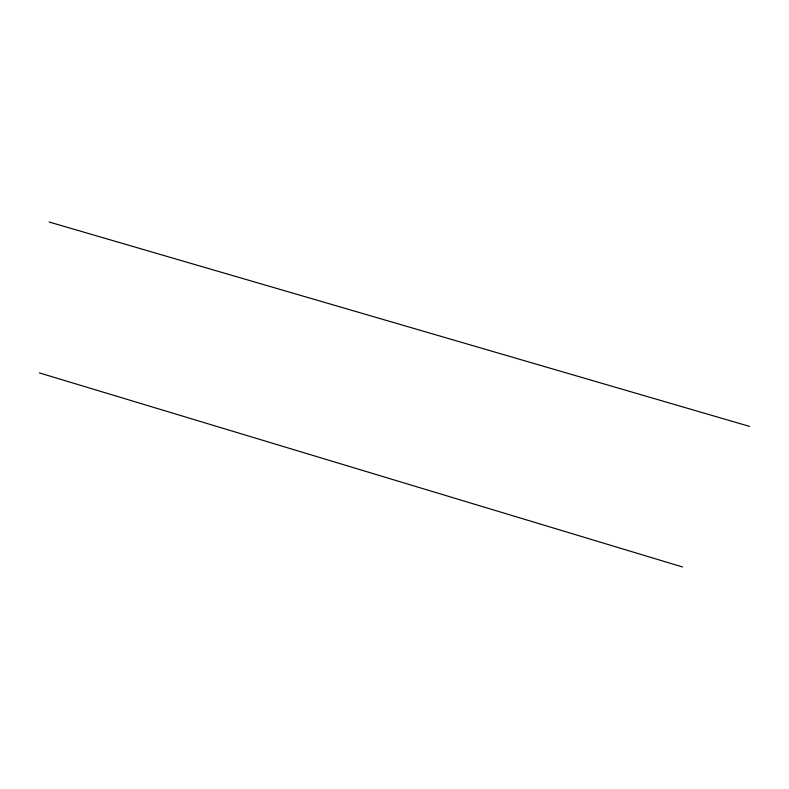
<?xml version="1.0" encoding="UTF-8"?>
<svg xmlns="http://www.w3.org/2000/svg" width="789" height="789" viewBox="0 0 789 789"><rect width="100%" height="100%" fill="white"/><g stroke="black" fill="none" stroke-linecap="round" stroke-linejoin="round"><path stroke-width="1.18" d="M49.204 222.034L749.55 426.395M39.45 372.921L682.515 566.966"/></g></svg>
